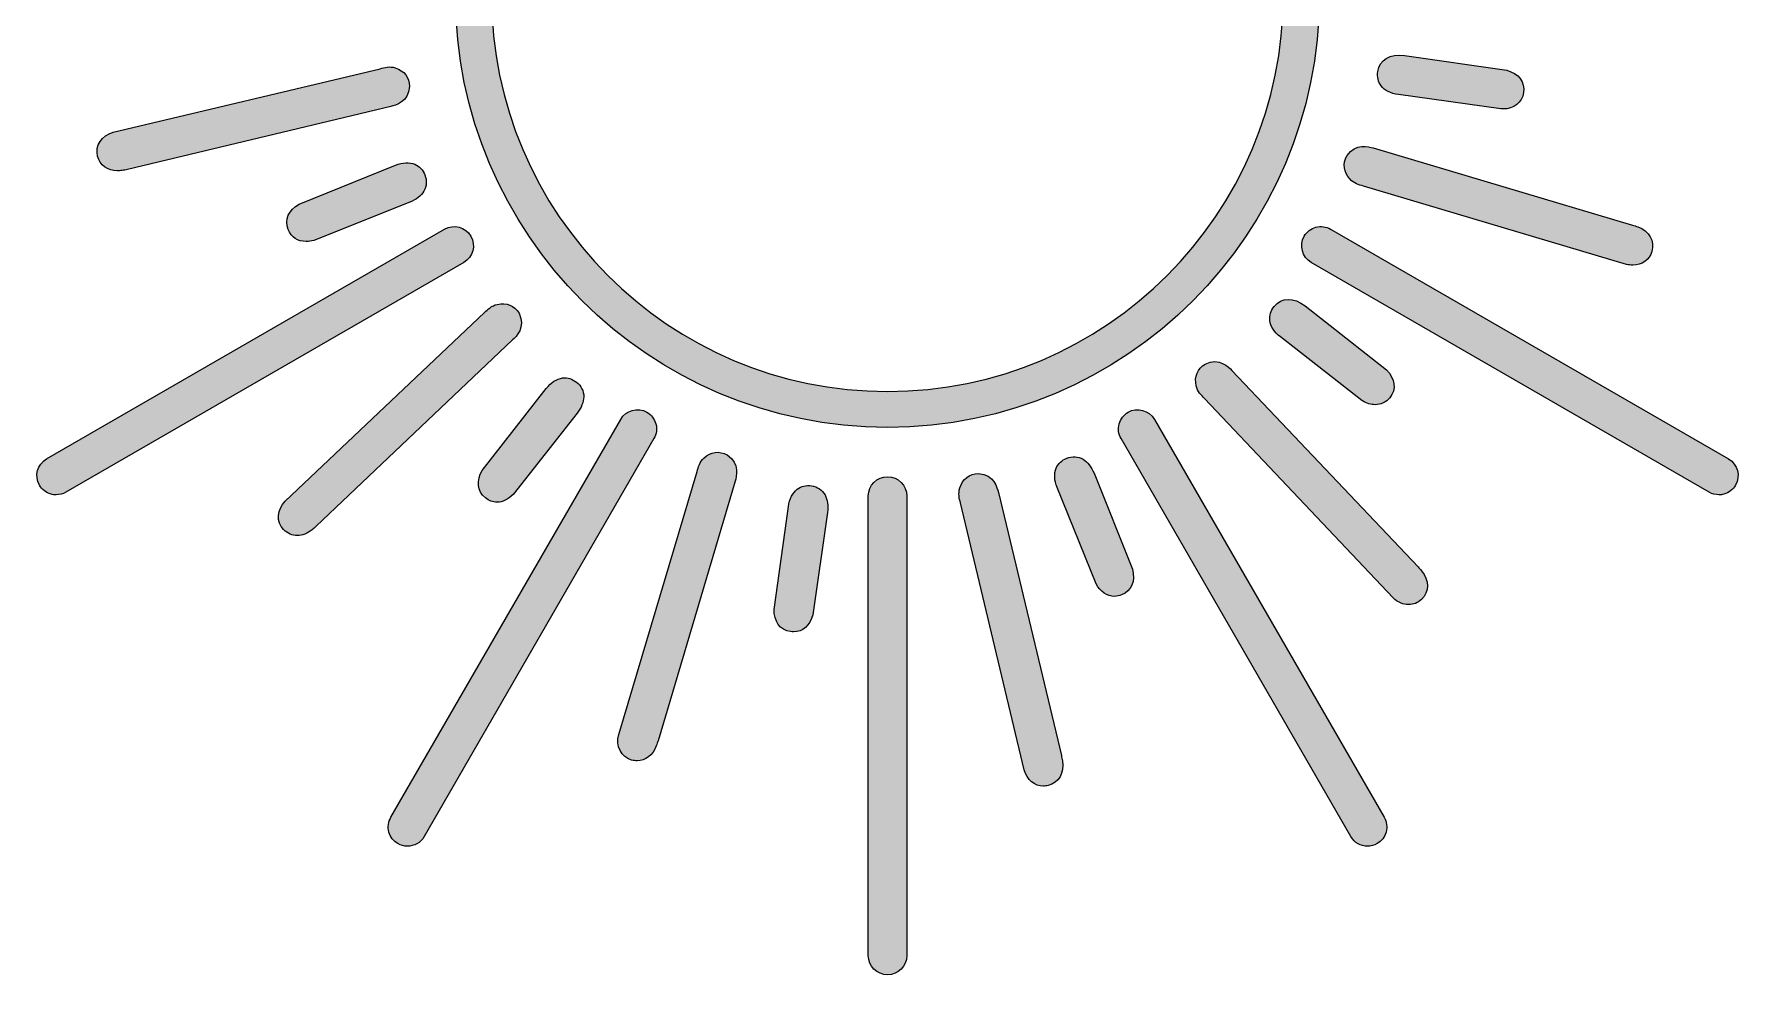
# Model space of a CAD drawing. Header units: inches. Extents: x 0 to 12, y -24.4 to -12.4.
# Drawn here: x 0.77 to 11.23, y -24.36 to -18.6 of the extents above; entities that cross this region are included whole.
import ezdxf

# ---------------------------------------------------------------- set-up
doc = ezdxf.new("R2010")
doc.units = ezdxf.units.IN
doc.header["$MEASUREMENT"] = 0
doc.layers.add('Layer 1', color=7, linetype='Continuous')

msp = doc.modelspace()

# ---------------------------------------------------------------- hatches: boundary and pattern name
at = {"layer": 'Layer 1', "true_color": 0xffffff}
h = msp.add_hatch(color=7, dxfattribs=at)
h.dxf.hatch_style = 2
edge = h.paths.add_edge_path()
edge.add_spline(control_points=[(5.999, -15.717), (4.54, -15.717), (3.352, -16.904), (3.352, -18.363), (3.352, -19.822), (4.54, -21.009), (5.999, -21.009), (7.458, -21.009), (8.645, -19.822), (8.645, -18.363), (8.645, -16.904), (7.458, -15.717), (5.999, -15.717)], knot_values=[0, 0, 0, 0, 1, 1, 1, 2, 2, 2, 3, 3, 3, 4, 4, 4, 4], degree=3, periodic=1)
edge = h.paths.add_edge_path()
edge.add_spline(control_points=[(8.424, -18.363), (8.424, -19.701), (7.336, -20.789), (5.999, -20.789), (4.661, -20.789), (3.573, -19.701), (3.573, -18.363), (3.573, -17.026), (4.661, -15.938), (5.999, -15.938), (7.336, -15.938), (8.424, -17.026), (8.424, -18.363)], knot_values=[0, 0, 0, 0, 1, 1, 1, 2, 2, 2, 3, 3, 3, 4, 4, 4, 4], degree=3, periodic=1)
h = msp.add_hatch(color=7, dxfattribs=at)
h.dxf.hatch_style = 2
edge = h.paths.add_edge_path()
edge.add_spline(control_points=[(9.129, -18.97), (9.129, -18.97), (9.757, -19.058), (9.757, -19.058), (9.757, -19.058), (9.76, -19.058), (9.76, -19.058), (9.763, -19.058), (9.765, -19.058), (9.768, -19.058), (9.836, -19.058), (9.887, -19.019), (9.896, -18.958), (9.906, -18.893), (9.866, -18.84), (9.793, -18.821), (9.793, -18.821), (9.166, -18.731), (9.166, -18.731), (9.077, -18.718), (9.013, -18.757), (9.003, -18.829), (8.998, -18.862), (9.005, -18.892), (9.023, -18.916), (9.045, -18.945), (9.082, -18.964), (9.129, -18.97)], knot_values=[0, 0, 0, 0, 1, 1, 1, 2, 2, 2, 3, 3, 3, 4, 4, 4, 5, 5, 5, 6, 6, 6, 7, 7, 7, 8, 8, 8, 9, 9, 9, 9], degree=3, periodic=1)
h = msp.add_hatch(color=7, dxfattribs=at)
h.dxf.hatch_style = 2
edge = h.paths.add_edge_path()
edge.add_spline(control_points=[(3.07, -18.921), (3.069, -18.863), (3.039, -18.824), (2.982, -18.806), (2.948, -18.795), (2.917, -18.803), (2.89, -18.811), (2.89, -18.811), (1.255, -19.201), (1.255, -19.201), (1.183, -19.22), (1.143, -19.282), (1.159, -19.347), (1.173, -19.403), (1.22, -19.437), (1.28, -19.437), (1.289, -19.437), (1.299, -19.436), (1.309, -19.435), (1.32, -19.433), (1.331, -19.431), (1.342, -19.428), (1.342, -19.428), (2.955, -19.042), (2.955, -19.042), (2.982, -19.036), (3.065, -19.016), (3.07, -18.921)], knot_values=[0, 0, 0, 0, 1, 1, 1, 2, 2, 2, 3, 3, 3, 4, 4, 4, 5, 5, 5, 6, 6, 6, 7, 7, 7, 8, 8, 8, 9, 9, 9, 9], degree=3, periodic=1)
h = msp.add_hatch(color=7, dxfattribs=at)
h.dxf.hatch_style = 2
edge = h.paths.add_edge_path()
edge.add_spline(control_points=[(8.815, -19.343), (8.815, -19.343), (8.814, -19.345), (8.814, -19.345), (8.786, -19.395), (8.793, -19.444), (8.833, -19.488), (8.857, -19.515), (8.887, -19.523), (8.915, -19.53), (8.915, -19.53), (10.526, -20.01), (10.526, -20.01), (10.539, -20.013), (10.553, -20.015), (10.566, -20.015), (10.621, -20.015), (10.667, -19.983), (10.682, -19.931), (10.701, -19.866), (10.666, -19.806), (10.596, -19.78), (10.585, -19.776), (10.575, -19.772), (10.564, -19.769), (10.564, -19.769), (8.975, -19.297), (8.975, -19.297), (8.948, -19.289), (8.866, -19.265), (8.815, -19.343)], knot_values=[0, 0, 0, 0, 1, 1, 1, 2, 2, 2, 3, 3, 3, 4, 4, 4, 5, 5, 5, 6, 6, 6, 7, 7, 7, 8, 8, 8, 9, 9, 9, 10, 10, 10, 10], degree=3, periodic=1)
h = msp.add_hatch(color=7, dxfattribs=at)
h.dxf.hatch_style = 2
edge = h.paths.add_edge_path()
edge.add_spline(control_points=[(2.437, -19.87), (2.452, -19.87), (2.468, -19.868), (2.484, -19.864), (2.484, -19.864), (3.072, -19.628), (3.072, -19.628), (3.112, -19.613), (3.141, -19.59), (3.158, -19.562), (3.176, -19.531), (3.178, -19.496), (3.164, -19.462), (3.152, -19.431), (3.131, -19.409), (3.103, -19.397), (3.069, -19.382), (3.028, -19.385), (2.984, -19.403), (2.984, -19.403), (2.394, -19.642), (2.394, -19.642), (2.33, -19.675), (2.303, -19.737), (2.327, -19.797), (2.345, -19.844), (2.386, -19.87), (2.437, -19.87)], knot_values=[0, 0, 0, 0, 1, 1, 1, 2, 2, 2, 3, 3, 3, 4, 4, 4, 5, 5, 5, 6, 6, 6, 7, 7, 7, 8, 8, 8, 9, 9, 9, 9], degree=3, periodic=1)
h = msp.add_hatch(color=7, dxfattribs=at)
h.dxf.hatch_style = 2
edge = h.paths.add_edge_path()
edge.add_spline(control_points=[(3.446, -19.837), (3.413, -19.781), (3.341, -19.762), (3.285, -19.794), (3.285, -19.794), (0.846, -21.202), (0.846, -21.202), (0.79, -21.235), (0.77, -21.307), (0.803, -21.363), (0.818, -21.39), (0.844, -21.41), (0.874, -21.418), (0.884, -21.421), (0.895, -21.422), (0.905, -21.422), (0.925, -21.422), (0.945, -21.417), (0.964, -21.406), (0.964, -21.406), (3.402, -19.998), (3.402, -19.998), (3.459, -19.966), (3.478, -19.894), (3.446, -19.837)], knot_values=[0, 0, 0, 0, 1, 1, 1, 2, 2, 2, 3, 3, 3, 4, 4, 4, 5, 5, 5, 6, 6, 6, 7, 7, 7, 8, 8, 8, 8], degree=3, periodic=1)
h = msp.add_hatch(color=7, dxfattribs=at)
h.dxf.hatch_style = 2
edge = h.paths.add_edge_path()
edge.add_spline(control_points=[(11.152, -21.202), (11.152, -21.202), (8.713, -19.794), (8.713, -19.794), (8.686, -19.779), (8.654, -19.774), (8.624, -19.782), (8.593, -19.791), (8.568, -19.81), (8.552, -19.837), (8.52, -19.894), (8.539, -19.966), (8.595, -19.998), (8.595, -19.998), (11.034, -21.406), (11.034, -21.406), (11.052, -21.417), (11.072, -21.422), (11.093, -21.422), (11.103, -21.422), (11.113, -21.421), (11.123, -21.418), (11.154, -21.41), (11.179, -21.39), (11.195, -21.363), (11.227, -21.307), (11.208, -21.235), (11.152, -21.202)], knot_values=[0, 0, 0, 0, 1, 1, 1, 2, 2, 2, 3, 3, 3, 4, 4, 4, 5, 5, 5, 6, 6, 6, 7, 7, 7, 8, 8, 8, 9, 9, 9, 9], degree=3, periodic=1)
h = msp.add_hatch(color=7, dxfattribs=at)
h.dxf.hatch_style = 2
edge = h.paths.add_edge_path()
edge.add_spline(control_points=[(3.741, -20.31), (3.712, -20.261), (3.665, -20.242), (3.608, -20.255), (3.573, -20.263), (3.55, -20.285), (3.53, -20.305), (3.53, -20.305), (2.309, -21.46), (2.309, -21.46), (2.257, -21.513), (2.253, -21.587), (2.299, -21.635), (2.323, -21.66), (2.352, -21.672), (2.382, -21.672), (2.413, -21.672), (2.445, -21.66), (2.473, -21.636), (2.473, -21.636), (2.473, -21.636), (2.473, -21.636), (2.482, -21.629), (2.49, -21.622), (2.498, -21.614), (2.498, -21.614), (3.702, -20.473), (3.702, -20.473), (3.722, -20.454), (3.784, -20.396), (3.741, -20.31)], knot_values=[0, 0, 0, 0, 1, 1, 1, 2, 2, 2, 3, 3, 3, 4, 4, 4, 5, 5, 5, 6, 6, 6, 7, 7, 7, 8, 8, 8, 9, 9, 9, 10, 10, 10, 10], degree=3, periodic=1)
h = msp.add_hatch(color=7, dxfattribs=at)
h.dxf.hatch_style = 2
edge = h.paths.add_edge_path()
edge.add_spline(control_points=[(8.342, -20.354), (8.346, -20.39), (8.368, -20.425), (8.406, -20.454), (8.406, -20.454), (8.906, -20.844), (8.906, -20.844), (8.906, -20.844), (8.909, -20.846), (8.909, -20.846), (8.934, -20.862), (8.961, -20.87), (8.987, -20.87), (9.021, -20.87), (9.054, -20.855), (9.077, -20.827), (9.117, -20.776), (9.11, -20.71), (9.056, -20.657), (9.056, -20.657), (8.558, -20.265), (8.558, -20.265), (8.487, -20.21), (8.413, -20.211), (8.367, -20.268), (8.347, -20.294), (8.338, -20.324), (8.342, -20.354)], knot_values=[0, 0, 0, 0, 1, 1, 1, 2, 2, 2, 3, 3, 3, 4, 4, 4, 5, 5, 5, 6, 6, 6, 7, 7, 7, 8, 8, 8, 9, 9, 9, 9], degree=3, periodic=1)
h = msp.add_hatch(color=7, dxfattribs=at)
h.dxf.hatch_style = 2
edge = h.paths.add_edge_path()
edge.add_spline(control_points=[(9.25, -21.864), (9.25, -21.864), (8.109, -20.66), (8.109, -20.66), (8.09, -20.639), (8.031, -20.578), (7.946, -20.621), (7.897, -20.65), (7.878, -20.697), (7.89, -20.754), (7.898, -20.789), (7.921, -20.812), (7.941, -20.832), (7.941, -20.832), (9.096, -22.053), (9.096, -22.053), (9.124, -22.081), (9.159, -22.095), (9.192, -22.095), (9.22, -22.095), (9.248, -22.084), (9.271, -22.063), (9.319, -22.016), (9.319, -21.946), (9.271, -21.888), (9.264, -21.88), (9.257, -21.872), (9.25, -21.864)], knot_values=[0, 0, 0, 0, 1, 1, 1, 2, 2, 2, 3, 3, 3, 4, 4, 4, 5, 5, 5, 6, 6, 6, 7, 7, 7, 8, 8, 8, 9, 9, 9, 9], degree=3, periodic=1)
h = msp.add_hatch(color=7, dxfattribs=at)
h.dxf.hatch_style = 2
edge = h.paths.add_edge_path()
edge.add_spline(control_points=[(4.008, -20.706), (3.972, -20.711), (3.937, -20.733), (3.908, -20.771), (3.908, -20.771), (3.516, -21.273), (3.516, -21.273), (3.478, -21.333), (3.485, -21.401), (3.535, -21.441), (3.557, -21.458), (3.581, -21.467), (3.606, -21.467), (3.64, -21.467), (3.675, -21.451), (3.705, -21.42), (3.705, -21.42), (4.097, -20.922), (4.097, -20.922), (4.123, -20.889), (4.137, -20.854), (4.138, -20.822), (4.138, -20.786), (4.122, -20.754), (4.094, -20.732), (4.067, -20.711), (4.038, -20.702), (4.008, -20.706)], knot_values=[0, 0, 0, 0, 1, 1, 1, 2, 2, 2, 3, 3, 3, 4, 4, 4, 5, 5, 5, 6, 6, 6, 7, 7, 7, 8, 8, 8, 9, 9, 9, 9], degree=3, periodic=1)
h = msp.add_hatch(color=7, dxfattribs=at)
h.dxf.hatch_style = 2
edge = h.paths.add_edge_path()
edge.add_spline(control_points=[(4.58, -20.988), (4.571, -20.958), (4.552, -20.932), (4.525, -20.916), (4.468, -20.884), (4.396, -20.903), (4.364, -20.96), (4.364, -20.96), (2.956, -23.398), (2.956, -23.398), (2.94, -23.426), (2.936, -23.457), (2.944, -23.488), (2.952, -23.518), (2.972, -23.544), (2.999, -23.559), (3.017, -23.57), (3.038, -23.575), (3.057, -23.575), (3.098, -23.575), (3.138, -23.554), (3.16, -23.516), (3.16, -23.516), (4.568, -21.077), (4.568, -21.077), (4.583, -21.05), (4.588, -21.018), (4.58, -20.988)], knot_values=[0, 0, 0, 0, 1, 1, 1, 2, 2, 2, 3, 3, 3, 4, 4, 4, 5, 5, 5, 6, 6, 6, 7, 7, 7, 8, 8, 8, 9, 9, 9, 9], degree=3, periodic=1)
h = msp.add_hatch(color=7, dxfattribs=at)
h.dxf.hatch_style = 2
edge = h.paths.add_edge_path()
edge.add_spline(control_points=[(7.634, -20.96), (7.601, -20.903), (7.529, -20.884), (7.473, -20.916), (7.446, -20.932), (7.426, -20.958), (7.418, -20.988), (7.41, -21.018), (7.414, -21.05), (7.43, -21.077), (7.43, -21.077), (8.838, -23.516), (8.838, -23.516), (8.86, -23.554), (8.899, -23.575), (8.94, -23.575), (8.96, -23.575), (8.98, -23.57), (8.999, -23.559), (9.026, -23.544), (9.045, -23.518), (9.054, -23.488), (9.062, -23.457), (9.058, -23.426), (9.042, -23.398), (9.042, -23.398), (7.634, -20.96), (7.634, -20.96)], knot_values=[0, 0, 0, 0, 1, 1, 1, 2, 2, 2, 3, 3, 3, 4, 4, 4, 5, 5, 5, 6, 6, 6, 7, 7, 7, 8, 8, 8, 9, 9, 9, 9], degree=3, periodic=1)
h = msp.add_hatch(color=7, dxfattribs=at)
h.dxf.hatch_style = 2
edge = h.paths.add_edge_path()
edge.add_spline(control_points=[(5.017, -21.178), (4.967, -21.151), (4.918, -21.157), (4.874, -21.197), (4.848, -21.221), (4.839, -21.252), (4.832, -21.279), (4.832, -21.279), (4.352, -22.89), (4.352, -22.89), (4.333, -22.962), (4.366, -23.028), (4.431, -23.047), (4.443, -23.05), (4.454, -23.052), (4.465, -23.052), (4.516, -23.052), (4.561, -23.018), (4.582, -22.96), (4.586, -22.95), (4.589, -22.939), (4.593, -22.929), (4.593, -22.929), (5.065, -21.339), (5.065, -21.339), (5.073, -21.312), (5.097, -21.231), (5.017, -21.178)], knot_values=[0, 0, 0, 0, 1, 1, 1, 2, 2, 2, 3, 3, 3, 4, 4, 4, 5, 5, 5, 6, 6, 6, 7, 7, 7, 8, 8, 8, 9, 9, 9, 9], degree=3, periodic=1)
h = msp.add_hatch(color=7, dxfattribs=at)
h.dxf.hatch_style = 2
edge = h.paths.add_edge_path()
edge.add_spline(control_points=[(7.264, -21.29), (7.248, -21.25), (7.225, -21.221), (7.197, -21.204), (7.167, -21.186), (7.131, -21.184), (7.097, -21.198), (7.067, -21.21), (7.044, -21.231), (7.032, -21.259), (7.018, -21.292), (7.02, -21.334), (7.038, -21.378), (7.038, -21.378), (7.278, -21.968), (7.278, -21.968), (7.303, -22.016), (7.345, -22.044), (7.39, -22.044), (7.404, -22.044), (7.418, -22.041), (7.433, -22.035), (7.493, -22.012), (7.52, -21.951), (7.499, -21.878), (7.499, -21.878), (7.264, -21.29), (7.264, -21.29)], knot_values=[0, 0, 0, 0, 1, 1, 1, 2, 2, 2, 3, 3, 3, 4, 4, 4, 5, 5, 5, 6, 6, 6, 7, 7, 7, 8, 8, 8, 9, 9, 9, 9], degree=3, periodic=1)
h = msp.add_hatch(color=7, dxfattribs=at)
h.dxf.hatch_style = 2
edge = h.paths.add_edge_path()
edge.add_spline(control_points=[(5.999, -21.311), (5.934, -21.311), (5.881, -21.364), (5.881, -21.429), (5.881, -21.429), (5.881, -24.245), (5.881, -24.245), (5.881, -24.31), (5.934, -24.363), (5.999, -24.363), (6.064, -24.363), (6.117, -24.31), (6.117, -24.245), (6.117, -24.245), (6.117, -21.429), (6.117, -21.429), (6.117, -21.364), (6.064, -21.311), (5.999, -21.311)], knot_values=[0, 0, 0, 0, 1, 1, 1, 2, 2, 2, 3, 3, 3, 4, 4, 4, 5, 5, 5, 6, 6, 6, 6], degree=3, periodic=1)
h = msp.add_hatch(color=7, dxfattribs=at)
h.dxf.hatch_style = 2
edge = h.paths.add_edge_path()
edge.add_spline(control_points=[(7.064, -23.02), (7.064, -23.02), (6.678, -21.407), (6.678, -21.407), (6.678, -21.407), (6.678, -21.407), (6.678, -21.407), (6.671, -21.38), (6.652, -21.297), (6.556, -21.292), (6.499, -21.293), (6.459, -21.323), (6.442, -21.38), (6.431, -21.414), (6.439, -21.445), (6.446, -21.472), (6.446, -21.472), (6.836, -23.107), (6.836, -23.107), (6.853, -23.168), (6.9, -23.207), (6.954, -23.207), (6.964, -23.207), (6.973, -23.205), (6.983, -23.203), (7.048, -23.187), (7.083, -23.126), (7.07, -23.052), (7.068, -23.042), (7.066, -23.031), (7.064, -23.02)], knot_values=[0, 0, 0, 0, 1, 1, 1, 2, 2, 2, 3, 3, 3, 4, 4, 4, 5, 5, 5, 6, 6, 6, 7, 7, 7, 8, 8, 8, 9, 9, 9, 10, 10, 10, 10], degree=3, periodic=1)
h = msp.add_hatch(color=7, dxfattribs=at)
h.dxf.hatch_style = 2
edge = h.paths.add_edge_path()
edge.add_spline(control_points=[(5.533, -21.367), (5.5, -21.362), (5.47, -21.369), (5.446, -21.388), (5.417, -21.41), (5.398, -21.446), (5.392, -21.494), (5.392, -21.494), (5.304, -22.124), (5.304, -22.124), (5.301, -22.196), (5.341, -22.251), (5.404, -22.26), (5.411, -22.261), (5.417, -22.262), (5.423, -22.262), (5.479, -22.262), (5.524, -22.223), (5.541, -22.157), (5.541, -22.157), (5.631, -21.53), (5.631, -21.53), (5.637, -21.488), (5.632, -21.451), (5.616, -21.423), (5.599, -21.392), (5.569, -21.372), (5.533, -21.367)], knot_values=[0, 0, 0, 0, 1, 1, 1, 2, 2, 2, 3, 3, 3, 4, 4, 4, 5, 5, 5, 6, 6, 6, 7, 7, 7, 8, 8, 8, 9, 9, 9, 9], degree=3, periodic=1)

# ---------------------------------------------------------------- linework, layer by layer
at = {"layer": 'Layer 1', "lineweight": 0}
for points, knots in [([(5.999, -15.717), (4.54, -15.717), (3.352, -16.904), (3.352, -18.363), (3.352, -19.822), (4.54, -21.009), (5.999, -21.009), (7.458, -21.009), (8.645, -19.822), (8.645, -18.363), (8.645, -16.904), (7.458, -15.717), (5.999, -15.717)], [0, 0, 0, 0, 1, 1, 1, 2, 2, 2, 3, 3, 3, 4, 4, 4, 4]), ([(8.424, -18.363), (8.424, -19.701), (7.336, -20.789), (5.999, -20.789), (4.661, -20.789), (3.573, -19.701), (3.573, -18.363), (3.573, -17.026), (4.661, -15.938), (5.999, -15.938), (7.336, -15.938), (8.424, -17.026), (8.424, -18.363)], [0, 0, 0, 0, 1, 1, 1, 2, 2, 2, 3, 3, 3, 4, 4, 4, 4]), ([(9.129, -18.97), (9.129, -18.97), (9.757, -19.058), (9.757, -19.058), (9.757, -19.058), (9.76, -19.058), (9.76, -19.058), (9.763, -19.058), (9.765, -19.058), (9.768, -19.058), (9.836, -19.058), (9.887, -19.019), (9.896, -18.958), (9.906, -18.893), (9.866, -18.84), (9.793, -18.821), (9.793, -18.821), (9.166, -18.731), (9.166, -18.731), (9.077, -18.718), (9.013, -18.757), (9.003, -18.829), (8.998, -18.862), (9.005, -18.892), (9.023, -18.916), (9.045, -18.945), (9.082, -18.964), (9.129, -18.97)], [0, 0, 0, 0, 1, 1, 1, 2, 2, 2, 3, 3, 3, 4, 4, 4, 5, 5, 5, 6, 6, 6, 7, 7, 7, 8, 8, 8, 9, 9, 9, 9]), ([(3.07, -18.921), (3.069, -18.863), (3.039, -18.824), (2.982, -18.806), (2.948, -18.795), (2.917, -18.803), (2.89, -18.811), (2.89, -18.811), (1.255, -19.201), (1.255, -19.201), (1.183, -19.22), (1.143, -19.282), (1.159, -19.347), (1.173, -19.403), (1.22, -19.437), (1.28, -19.437), (1.289, -19.437), (1.299, -19.436), (1.309, -19.435), (1.32, -19.433), (1.331, -19.431), (1.342, -19.428), (1.342, -19.428), (2.955, -19.042), (2.955, -19.042), (2.982, -19.036), (3.065, -19.016), (3.07, -18.921)], [0, 0, 0, 0, 1, 1, 1, 2, 2, 2, 3, 3, 3, 4, 4, 4, 5, 5, 5, 6, 6, 6, 7, 7, 7, 8, 8, 8, 9, 9, 9, 9]), ([(8.815, -19.343), (8.815, -19.343), (8.814, -19.345), (8.814, -19.345), (8.786, -19.395), (8.793, -19.444), (8.833, -19.488), (8.857, -19.515), (8.887, -19.523), (8.915, -19.53), (8.915, -19.53), (10.526, -20.01), (10.526, -20.01), (10.539, -20.013), (10.553, -20.015), (10.566, -20.015), (10.621, -20.015), (10.667, -19.983), (10.682, -19.931), (10.701, -19.866), (10.666, -19.806), (10.596, -19.78), (10.585, -19.776), (10.575, -19.772), (10.564, -19.769), (10.564, -19.769), (8.975, -19.297), (8.975, -19.297), (8.948, -19.289), (8.866, -19.265), (8.815, -19.343)], [0, 0, 0, 0, 1, 1, 1, 2, 2, 2, 3, 3, 3, 4, 4, 4, 5, 5, 5, 6, 6, 6, 7, 7, 7, 8, 8, 8, 9, 9, 9, 10, 10, 10, 10]), ([(2.437, -19.87), (2.452, -19.87), (2.468, -19.868), (2.484, -19.864), (2.484, -19.864), (3.072, -19.628), (3.072, -19.628), (3.112, -19.613), (3.141, -19.59), (3.158, -19.562), (3.176, -19.531), (3.178, -19.496), (3.164, -19.462), (3.152, -19.431), (3.131, -19.409), (3.103, -19.397), (3.069, -19.382), (3.028, -19.385), (2.984, -19.403), (2.984, -19.403), (2.394, -19.642), (2.394, -19.642), (2.33, -19.675), (2.303, -19.737), (2.327, -19.797), (2.345, -19.844), (2.386, -19.87), (2.437, -19.87)], [0, 0, 0, 0, 1, 1, 1, 2, 2, 2, 3, 3, 3, 4, 4, 4, 5, 5, 5, 6, 6, 6, 7, 7, 7, 8, 8, 8, 9, 9, 9, 9]), ([(3.446, -19.837), (3.413, -19.781), (3.341, -19.762), (3.285, -19.794), (3.285, -19.794), (0.846, -21.202), (0.846, -21.202), (0.79, -21.235), (0.77, -21.307), (0.803, -21.363), (0.818, -21.39), (0.844, -21.41), (0.874, -21.418), (0.884, -21.421), (0.895, -21.422), (0.905, -21.422), (0.925, -21.422), (0.945, -21.417), (0.964, -21.406), (0.964, -21.406), (3.402, -19.998), (3.402, -19.998), (3.459, -19.966), (3.478, -19.894), (3.446, -19.837)], [0, 0, 0, 0, 1, 1, 1, 2, 2, 2, 3, 3, 3, 4, 4, 4, 5, 5, 5, 6, 6, 6, 7, 7, 7, 8, 8, 8, 8]), ([(11.152, -21.202), (11.152, -21.202), (8.713, -19.794), (8.713, -19.794), (8.686, -19.779), (8.654, -19.774), (8.624, -19.782), (8.593, -19.791), (8.568, -19.81), (8.552, -19.837), (8.52, -19.894), (8.539, -19.966), (8.595, -19.998), (8.595, -19.998), (11.034, -21.406), (11.034, -21.406), (11.052, -21.417), (11.072, -21.422), (11.093, -21.422), (11.103, -21.422), (11.113, -21.421), (11.123, -21.418), (11.154, -21.41), (11.179, -21.39), (11.195, -21.363), (11.227, -21.307), (11.208, -21.235), (11.152, -21.202)], [0, 0, 0, 0, 1, 1, 1, 2, 2, 2, 3, 3, 3, 4, 4, 4, 5, 5, 5, 6, 6, 6, 7, 7, 7, 8, 8, 8, 9, 9, 9, 9]), ([(3.741, -20.31), (3.712, -20.261), (3.665, -20.242), (3.608, -20.255), (3.573, -20.263), (3.55, -20.285), (3.53, -20.305), (3.53, -20.305), (2.309, -21.46), (2.309, -21.46), (2.257, -21.513), (2.253, -21.587), (2.299, -21.635), (2.323, -21.66), (2.352, -21.672), (2.382, -21.672), (2.413, -21.672), (2.445, -21.66), (2.473, -21.636), (2.473, -21.636), (2.473, -21.636), (2.473, -21.636), (2.482, -21.629), (2.49, -21.622), (2.498, -21.614), (2.498, -21.614), (3.702, -20.473), (3.702, -20.473), (3.722, -20.454), (3.784, -20.396), (3.741, -20.31)], [0, 0, 0, 0, 1, 1, 1, 2, 2, 2, 3, 3, 3, 4, 4, 4, 5, 5, 5, 6, 6, 6, 7, 7, 7, 8, 8, 8, 9, 9, 9, 10, 10, 10, 10]), ([(8.342, -20.354), (8.346, -20.39), (8.368, -20.425), (8.406, -20.454), (8.406, -20.454), (8.906, -20.844), (8.906, -20.844), (8.906, -20.844), (8.909, -20.846), (8.909, -20.846), (8.934, -20.862), (8.961, -20.87), (8.987, -20.87), (9.021, -20.87), (9.054, -20.855), (9.077, -20.827), (9.117, -20.776), (9.11, -20.71), (9.056, -20.657), (9.056, -20.657), (8.558, -20.265), (8.558, -20.265), (8.487, -20.21), (8.413, -20.211), (8.367, -20.268), (8.347, -20.294), (8.338, -20.324), (8.342, -20.354)], [0, 0, 0, 0, 1, 1, 1, 2, 2, 2, 3, 3, 3, 4, 4, 4, 5, 5, 5, 6, 6, 6, 7, 7, 7, 8, 8, 8, 9, 9, 9, 9]), ([(9.25, -21.864), (9.25, -21.864), (8.109, -20.66), (8.109, -20.66), (8.09, -20.639), (8.031, -20.578), (7.946, -20.621), (7.897, -20.65), (7.878, -20.697), (7.89, -20.754), (7.898, -20.789), (7.921, -20.812), (7.941, -20.832), (7.941, -20.832), (9.096, -22.053), (9.096, -22.053), (9.124, -22.081), (9.159, -22.095), (9.192, -22.095), (9.22, -22.095), (9.248, -22.084), (9.271, -22.063), (9.319, -22.016), (9.319, -21.946), (9.271, -21.888), (9.264, -21.88), (9.257, -21.872), (9.25, -21.864)], [0, 0, 0, 0, 1, 1, 1, 2, 2, 2, 3, 3, 3, 4, 4, 4, 5, 5, 5, 6, 6, 6, 7, 7, 7, 8, 8, 8, 9, 9, 9, 9]), ([(4.008, -20.706), (3.972, -20.711), (3.937, -20.733), (3.908, -20.771), (3.908, -20.771), (3.516, -21.273), (3.516, -21.273), (3.478, -21.333), (3.485, -21.401), (3.535, -21.441), (3.557, -21.458), (3.581, -21.467), (3.606, -21.467), (3.64, -21.467), (3.675, -21.451), (3.705, -21.42), (3.705, -21.42), (4.097, -20.922), (4.097, -20.922), (4.123, -20.889), (4.137, -20.854), (4.138, -20.822), (4.138, -20.786), (4.122, -20.754), (4.094, -20.732), (4.067, -20.711), (4.038, -20.702), (4.008, -20.706)], [0, 0, 0, 0, 1, 1, 1, 2, 2, 2, 3, 3, 3, 4, 4, 4, 5, 5, 5, 6, 6, 6, 7, 7, 7, 8, 8, 8, 9, 9, 9, 9]), ([(4.58, -20.988), (4.571, -20.958), (4.552, -20.932), (4.525, -20.916), (4.468, -20.884), (4.396, -20.903), (4.364, -20.96), (4.364, -20.96), (2.956, -23.398), (2.956, -23.398), (2.94, -23.426), (2.936, -23.457), (2.944, -23.488), (2.952, -23.518), (2.972, -23.544), (2.999, -23.559), (3.017, -23.57), (3.038, -23.575), (3.057, -23.575), (3.098, -23.575), (3.138, -23.554), (3.16, -23.516), (3.16, -23.516), (4.568, -21.077), (4.568, -21.077), (4.583, -21.05), (4.588, -21.018), (4.58, -20.988)], [0, 0, 0, 0, 1, 1, 1, 2, 2, 2, 3, 3, 3, 4, 4, 4, 5, 5, 5, 6, 6, 6, 7, 7, 7, 8, 8, 8, 9, 9, 9, 9]), ([(7.634, -20.96), (7.601, -20.903), (7.529, -20.884), (7.473, -20.916), (7.446, -20.932), (7.426, -20.958), (7.418, -20.988), (7.41, -21.018), (7.414, -21.05), (7.43, -21.077), (7.43, -21.077), (8.838, -23.516), (8.838, -23.516), (8.86, -23.554), (8.899, -23.575), (8.94, -23.575), (8.96, -23.575), (8.98, -23.57), (8.999, -23.559), (9.026, -23.544), (9.045, -23.518), (9.054, -23.488), (9.062, -23.457), (9.058, -23.426), (9.042, -23.398), (9.042, -23.398), (7.634, -20.96), (7.634, -20.96)], [0, 0, 0, 0, 1, 1, 1, 2, 2, 2, 3, 3, 3, 4, 4, 4, 5, 5, 5, 6, 6, 6, 7, 7, 7, 8, 8, 8, 9, 9, 9, 9]), ([(5.017, -21.178), (4.967, -21.151), (4.918, -21.157), (4.874, -21.197), (4.848, -21.221), (4.839, -21.252), (4.832, -21.279), (4.832, -21.279), (4.352, -22.89), (4.352, -22.89), (4.333, -22.962), (4.366, -23.028), (4.431, -23.047), (4.443, -23.05), (4.454, -23.052), (4.465, -23.052), (4.516, -23.052), (4.561, -23.018), (4.582, -22.96), (4.586, -22.95), (4.589, -22.939), (4.593, -22.929), (4.593, -22.929), (5.065, -21.339), (5.065, -21.339), (5.073, -21.312), (5.097, -21.231), (5.017, -21.178)], [0, 0, 0, 0, 1, 1, 1, 2, 2, 2, 3, 3, 3, 4, 4, 4, 5, 5, 5, 6, 6, 6, 7, 7, 7, 8, 8, 8, 9, 9, 9, 9]), ([(7.264, -21.29), (7.248, -21.25), (7.225, -21.221), (7.197, -21.204), (7.167, -21.186), (7.131, -21.184), (7.097, -21.198), (7.067, -21.21), (7.044, -21.231), (7.032, -21.259), (7.018, -21.292), (7.02, -21.334), (7.038, -21.378), (7.038, -21.378), (7.278, -21.968), (7.278, -21.968), (7.303, -22.016), (7.345, -22.044), (7.39, -22.044), (7.404, -22.044), (7.418, -22.041), (7.433, -22.035), (7.493, -22.012), (7.52, -21.951), (7.499, -21.878), (7.499, -21.878), (7.264, -21.29), (7.264, -21.29)], [0, 0, 0, 0, 1, 1, 1, 2, 2, 2, 3, 3, 3, 4, 4, 4, 5, 5, 5, 6, 6, 6, 7, 7, 7, 8, 8, 8, 9, 9, 9, 9]), ([(5.999, -21.311), (5.934, -21.311), (5.881, -21.364), (5.881, -21.429), (5.881, -21.429), (5.881, -24.245), (5.881, -24.245), (5.881, -24.31), (5.934, -24.363), (5.999, -24.363), (6.064, -24.363), (6.117, -24.31), (6.117, -24.245), (6.117, -24.245), (6.117, -21.429), (6.117, -21.429), (6.117, -21.364), (6.064, -21.311), (5.999, -21.311)], [0, 0, 0, 0, 1, 1, 1, 2, 2, 2, 3, 3, 3, 4, 4, 4, 5, 5, 5, 6, 6, 6, 6]), ([(7.064, -23.02), (7.064, -23.02), (6.678, -21.407), (6.678, -21.407), (6.678, -21.407), (6.678, -21.407), (6.678, -21.407), (6.671, -21.38), (6.652, -21.297), (6.556, -21.292), (6.499, -21.293), (6.459, -21.323), (6.442, -21.38), (6.431, -21.414), (6.439, -21.445), (6.446, -21.472), (6.446, -21.472), (6.836, -23.107), (6.836, -23.107), (6.853, -23.168), (6.9, -23.207), (6.954, -23.207), (6.964, -23.207), (6.973, -23.205), (6.983, -23.203), (7.048, -23.187), (7.083, -23.126), (7.07, -23.052), (7.068, -23.042), (7.066, -23.031), (7.064, -23.02)], [0, 0, 0, 0, 1, 1, 1, 2, 2, 2, 3, 3, 3, 4, 4, 4, 5, 5, 5, 6, 6, 6, 7, 7, 7, 8, 8, 8, 9, 9, 9, 10, 10, 10, 10]), ([(5.533, -21.367), (5.5, -21.362), (5.47, -21.369), (5.446, -21.388), (5.417, -21.41), (5.398, -21.446), (5.392, -21.494), (5.392, -21.494), (5.304, -22.124), (5.304, -22.124), (5.301, -22.196), (5.341, -22.251), (5.404, -22.26), (5.411, -22.261), (5.417, -22.262), (5.423, -22.262), (5.479, -22.262), (5.524, -22.223), (5.541, -22.157), (5.541, -22.157), (5.631, -21.53), (5.631, -21.53), (5.637, -21.488), (5.632, -21.451), (5.616, -21.423), (5.599, -21.392), (5.569, -21.372), (5.533, -21.367)], [0, 0, 0, 0, 1, 1, 1, 2, 2, 2, 3, 3, 3, 4, 4, 4, 5, 5, 5, 6, 6, 6, 7, 7, 7, 8, 8, 8, 9, 9, 9, 9])]:
    msp.add_open_spline(points, degree=3, knots=knots, dxfattribs=at)

doc.saveas('drawing.dxf')
